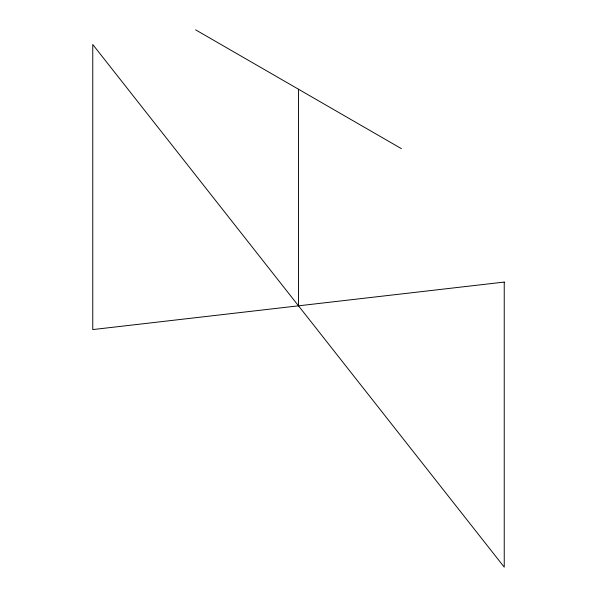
<?xml version="1.0" encoding="UTF-8"?>
<svg xmlns="http://www.w3.org/2000/svg" width="597" height="597" viewBox="0 0 597 597"><rect width="100%" height="100%" fill="white"/><g stroke="black" fill="none" stroke-linecap="round" stroke-linejoin="round"><path stroke-width="0.9" d="M195.629 29.85L401.371 148.631M298.5 89.244L298.5 305.828M504.241 282.068L92.759 329.581L92.759 44.499L504.241 567.15L504.241 282.068"/></g></svg>
